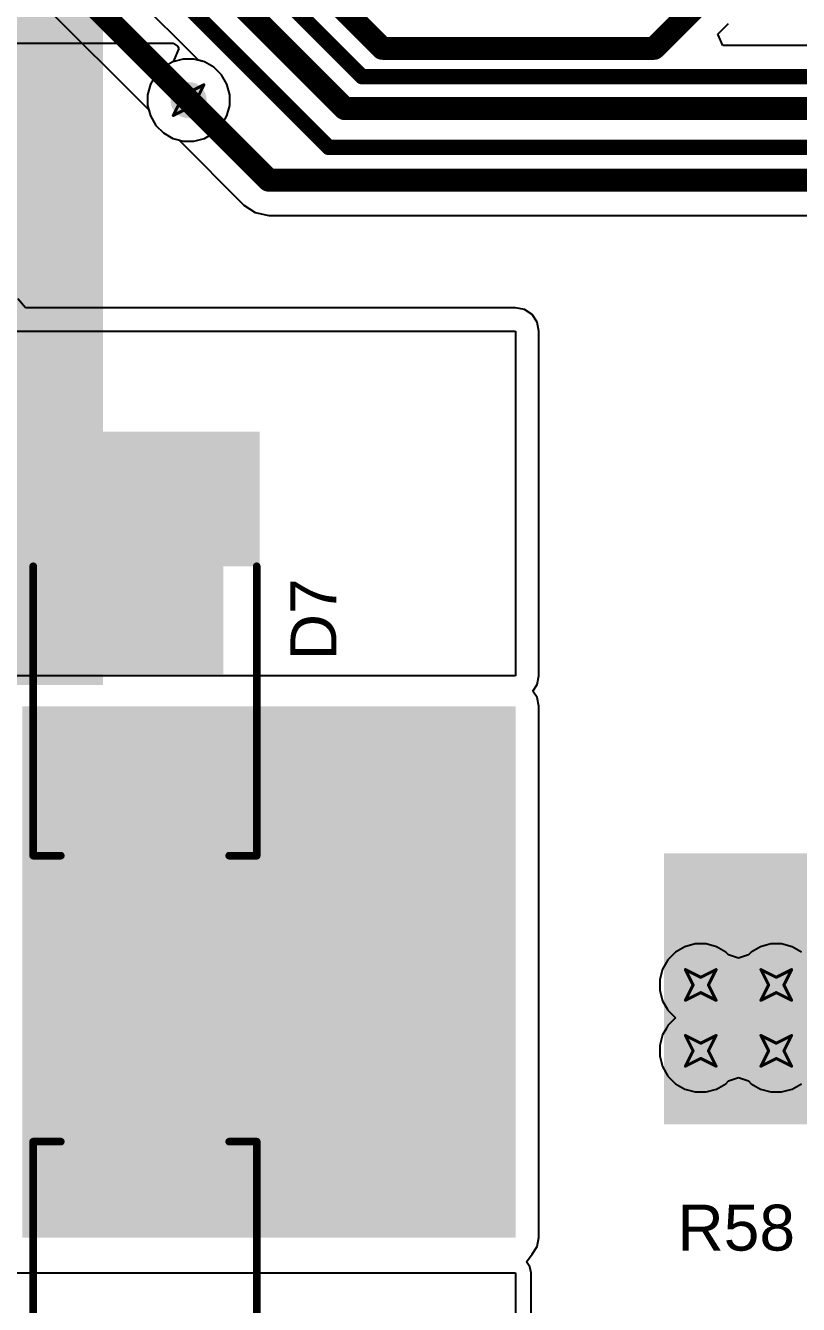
# Model space of a CAD drawing. Header units: inches. Extents: x -36 to 349, y -11 to 240.
# Drawn here: x 141.21 to 154.03, y 23.12 to 44.34 of the extents above; entities that cross this region are included whole.
import ezdxf

# ---------------------------------------------------------------- set-up
doc = ezdxf.new("R2010")
doc.units = ezdxf.units.IN
for name, color, linetype in [('Bottom Layer', 5, 'Continuous'), ('Drill Drawing', 1, 'Continuous'), ('Layer 1', 16, 'Continuous'), ('Layer 2', 76, 'Continuous'), ('Top Layer', 1, 'Continuous'), ('Top Overlay', 2, 'Continuous'), ('Top Paste', 8, 'Continuous'), ('Top Solder', 216, 'Continuous'), ('Via Holes', 16, 'Continuous')]:
    doc.layers.add(name, color=color, linetype=linetype)
doc.styles.add('Arial', font='', dxfattribs={"height": 0.2})
doc.styles.get('Arial').set_extended_font_data('Arial')

# ---------------------------------------------------------------- blocks, each defined once
blk = doc.blocks.new('SMB__132')
at = {"layer": 'Top Layer'}
for points in [[(-3.7, -1.2), (-3.7, 1.2), (-0.9, 1.2), (-0.9, -1.2)], [(0.9, -1.2), (0.9, 1.2), (3.7, 1.2), (3.7, -1.2)]]:
    blk.add_hatch(color=1, dxfattribs=at).paths.add_polyline_path(points)
at = {"layer": 'Top Overlay'}
for points in [[(2.591, 1.245), (4.826, 1.245), (4.826, 1.905), (2.591, 1.905)], [(3.734, -1.651), (4.826, -1.651), (4.826, 1.346), (3.734, 1.346)], [(2.591, -1.905), (4.826, -1.905), (4.826, -1.245), (2.591, -1.245)]]:
    blk.add_hatch(color=2, dxfattribs=at).paths.add_polyline_path(points)
at = {"layer": 'Top Paste'}
for points in [[(-3.7, -1.2), (-3.7, 1.2), (-0.9, 1.2), (-0.9, -1.2)], [(0.9, -1.2), (0.9, 1.2), (3.7, 1.2), (3.7, -1.2)]]:
    blk.add_hatch(color=8, dxfattribs=at).paths.add_polyline_path(points)
at = {"layer": 'Top Solder'}
for points in [[(-3.802, -1.302), (-3.802, 1.302), (-0.798, 1.302), (-0.798, -1.302)], [(0.798, -1.302), (0.798, 1.302), (3.802, 1.302), (3.802, -1.302)]]:
    blk.add_hatch(color=216, dxfattribs=at).paths.add_polyline_path(points)
at = {"layer": 'Top Overlay'}
for points in [[(-2.21, 1.397, 0.127, 0.127, 0), (-2.21, 1.854, 0.127, 0.127, 0)], [(2.591, 1.854, 0.127, 0.127, 0), (-2.21, 1.854, 0.127, 0.127, 0)], [(-2.21, -1.854, 0.127, 0.127, 0), (-2.21, -1.397, 0.127, 0.127, 0)], [(2.591, -1.854, 0.127, 0.127, 0), (-2.21, -1.854, 0.127, 0.127, 0)]]:
    blk.add_lwpolyline(points, format="xyseb", dxfattribs=at)
for points in [[(-2.242, 1.854, 0.0635, 0.0635, 1), (-2.178, 1.854, 0.0635, 0.0635, 1)], [(-2.242, 1.854, 0.0635, 0.0635, 1), (-2.178, 1.854, 0.0635, 0.0635, 1)], [(2.559, 1.854, 0.0635, 0.0635, 1), (2.623, 1.854, 0.0635, 0.0635, 1)], [(-2.242, 1.397, 0.0635, 0.0635, 1), (-2.178, 1.397, 0.0635, 0.0635, 1)], [(-2.242, -1.397, 0.0635, 0.0635, 1), (-2.178, -1.397, 0.0635, 0.0635, 1)], [(-2.242, -1.854, 0.0635, 0.0635, 1), (-2.178, -1.854, 0.0635, 0.0635, 1)], [(-2.242, -1.854, 0.0635, 0.0635, 1), (-2.178, -1.854, 0.0635, 0.0635, 1)], [(2.559, -1.854, 0.0635, 0.0635, 1), (2.623, -1.854, 0.0635, 0.0635, 1)]]:
    blk.add_lwpolyline(points, format="xyseb", close=True, dxfattribs=at)
blk = doc.blocks.new('SMB__392')
at = {"layer": 'Top Layer'}
for points in [[(-3.7, -1.2), (-3.7, 1.2), (-0.9, 1.2), (-0.9, -1.2)], [(0.9, -1.2), (0.9, 1.2), (3.7, 1.2), (3.7, -1.2)]]:
    blk.add_hatch(color=1, dxfattribs=at).paths.add_polyline_path(points)
at = {"layer": 'Top Overlay'}
for points in [[(2.591, 1.245), (4.826, 1.245), (4.826, 1.905), (2.591, 1.905)], [(3.734, -1.651), (4.826, -1.651), (4.826, 1.346), (3.734, 1.346)], [(2.591, -1.905), (4.826, -1.905), (4.826, -1.245), (2.591, -1.245)]]:
    blk.add_hatch(color=2, dxfattribs=at).paths.add_polyline_path(points)
at = {"layer": 'Top Paste'}
for points in [[(-3.7, -1.2), (-3.7, 1.2), (-0.9, 1.2), (-0.9, -1.2)], [(0.9, -1.2), (0.9, 1.2), (3.7, 1.2), (3.7, -1.2)]]:
    blk.add_hatch(color=8, dxfattribs=at).paths.add_polyline_path(points)
at = {"layer": 'Top Solder'}
for points in [[(-3.802, -1.302), (-3.802, 1.302), (-0.798, 1.302), (-0.798, -1.302)], [(0.798, -1.302), (0.798, 1.302), (3.802, 1.302), (3.802, -1.302)]]:
    blk.add_hatch(color=216, dxfattribs=at).paths.add_polyline_path(points)
at = {"layer": 'Top Overlay'}
for points in [[(-2.21, 1.854, 0.127, 0.127, 0), (-2.21, 1.397, 0.127, 0.127, 0)], [(-2.21, 1.854, 0.127, 0.127, 0), (2.591, 1.854, 0.127, 0.127, 0)], [(-2.21, -1.397, 0.127, 0.127, 0), (-2.21, -1.854, 0.127, 0.127, 0)], [(-2.21, -1.854, 0.127, 0.127, 0), (2.591, -1.854, 0.127, 0.127, 0)]]:
    blk.add_lwpolyline(points, format="xyseb", dxfattribs=at)
for points in [[(-2.242, 1.854, 0.0635, 0.0635, 1), (-2.178, 1.854, 0.0635, 0.0635, 1)], [(-2.242, 1.854, 0.0635, 0.0635, 1), (-2.178, 1.854, 0.0635, 0.0635, 1)], [(2.559, 1.854, 0.0635, 0.0635, 1), (2.623, 1.854, 0.0635, 0.0635, 1)], [(-2.242, 1.397, 0.0635, 0.0635, 1), (-2.178, 1.397, 0.0635, 0.0635, 1)], [(-2.242, -1.397, 0.0635, 0.0635, 1), (-2.178, -1.397, 0.0635, 0.0635, 1)], [(-2.242, -1.854, 0.0635, 0.0635, 1), (-2.178, -1.854, 0.0635, 0.0635, 1)], [(-2.242, -1.854, 0.0635, 0.0635, 1), (-2.178, -1.854, 0.0635, 0.0635, 1)], [(2.559, -1.854, 0.0635, 0.0635, 1), (2.623, -1.854, 0.0635, 0.0635, 1)]]:
    blk.add_lwpolyline(points, format="xyseb", close=True, dxfattribs=at)

msp = doc.modelspace()

# ---------------------------------------------------------------- hatches: boundary and pattern name
at = {"layer": 'Bottom Layer'}
h = msp.add_hatch(color=5, dxfattribs=at)
edge = h.paths.add_edge_path()
edge.add_arc((143.913, 43.101), 0.3, 0, 360)
h = msp.add_hatch(color=5, dxfattribs=at)
edge = h.paths.add_edge_path()
edge.add_arc((152.409, 28.423), 0.3, 0, 360)
h = msp.add_hatch(color=5, dxfattribs=at)
edge = h.paths.add_edge_path()
edge.add_arc((153.662, 28.423), 0.3, 0, 360)
h = msp.add_hatch(color=5, dxfattribs=at)
edge = h.paths.add_edge_path()
edge.add_arc((152.409, 27.33), 0.3, 0, 360)
h = msp.add_hatch(color=5, dxfattribs=at)
edge = h.paths.add_edge_path()
edge.add_arc((153.662, 27.33), 0.3, 0, 360)
at = {"layer": 'Layer 1'}
for points in [[(131.086, 33.401), (142.494, 33.401), (142.494, 45.276), (131.086, 45.276)], [(131.699, 39.25), (141.732, 39.25), (141.732, 41.122), (131.699, 41.122)]]:
    msp.add_hatch(color=16, dxfattribs=at).paths.add_polyline_path(points)
h = msp.add_hatch(color=16, dxfattribs=at)
edge = h.paths.add_edge_path()
edge.add_arc((143.913, 43.101), 0.3, 0, 360)
h = msp.add_hatch(color=16, dxfattribs=at)
edge = h.paths.add_edge_path()
edge.add_arc((152.409, 28.423), 0.3, 0, 360)
h = msp.add_hatch(color=16, dxfattribs=at)
edge = h.paths.add_edge_path()
edge.add_arc((153.662, 28.423), 0.3, 0, 360)
h = msp.add_hatch(color=16, dxfattribs=at)
edge = h.paths.add_edge_path()
edge.add_arc((152.409, 27.33), 0.3, 0, 360)
h = msp.add_hatch(color=16, dxfattribs=at)
edge = h.paths.add_edge_path()
edge.add_arc((153.662, 27.33), 0.3, 0, 360)
at = {"layer": 'Layer 2'}
h = msp.add_hatch(color=76, dxfattribs=at)
edge = h.paths.add_edge_path()
edge.add_arc((143.913, 43.101), 0.3, 0, 360)
h = msp.add_hatch(color=76, dxfattribs=at)
edge = h.paths.add_edge_path()
edge.add_arc((152.409, 28.423), 0.3, 0, 360)
h = msp.add_hatch(color=76, dxfattribs=at)
edge = h.paths.add_edge_path()
edge.add_arc((153.662, 28.423), 0.3, 0, 360)
h = msp.add_hatch(color=76, dxfattribs=at)
edge = h.paths.add_edge_path()
edge.add_arc((152.409, 27.33), 0.3, 0, 360)
h = msp.add_hatch(color=76, dxfattribs=at)
edge = h.paths.add_edge_path()
edge.add_arc((153.662, 27.33), 0.3, 0, 360)
at = {"layer": 'Top Layer'}
h = msp.add_hatch(color=1, dxfattribs=at)
edge = h.paths.add_edge_path()
edge.add_arc((143.913, 43.101), 0.3, 0, 360)
for points in [[(141.157, 24.232), (149.336, 24.232), (149.336, 33.045), (141.157, 33.045)], [(151.799, 26.109), (157.591, 26.109), (157.591, 30.605), (151.799, 30.605)]]:
    msp.add_hatch(color=1, dxfattribs=at).paths.add_polyline_path(points)
h = msp.add_hatch(color=1, dxfattribs=at)
edge = h.paths.add_edge_path()
edge.add_arc((152.409, 28.423), 0.3, 0, 360)
h = msp.add_hatch(color=1, dxfattribs=at)
edge = h.paths.add_edge_path()
edge.add_arc((153.662, 28.423), 0.3, 0, 360)
h = msp.add_hatch(color=1, dxfattribs=at)
edge = h.paths.add_edge_path()
edge.add_arc((152.409, 27.33), 0.3, 0, 360)
h = msp.add_hatch(color=1, dxfattribs=at)
edge = h.paths.add_edge_path()
edge.add_arc((153.662, 27.33), 0.3, 0, 360)
at = {"layer": 'Via Holes'}
h = msp.add_hatch(color=7, dxfattribs=at)
edge = h.paths.add_edge_path()
edge.add_arc((143.913, 43.101), 0.15, 0, 360)
h = msp.add_hatch(color=7, dxfattribs=at)
edge = h.paths.add_edge_path()
edge.add_arc((152.409, 28.423), 0.15, 0, 360)
h = msp.add_hatch(color=7, dxfattribs=at)
edge = h.paths.add_edge_path()
edge.add_arc((153.662, 28.423), 0.15, 0, 360)
h = msp.add_hatch(color=7, dxfattribs=at)
edge = h.paths.add_edge_path()
edge.add_arc((152.409, 27.33), 0.15, 0, 360)
h = msp.add_hatch(color=7, dxfattribs=at)
edge = h.paths.add_edge_path()
edge.add_arc((153.662, 27.33), 0.15, 0, 360)

# ---------------------------------------------------------------- linework, layer by layer
at = {"layer": 'Bottom Layer'}
for p, q in [((144.075, 43.763), (142.554, 45.284)), ((141.497, 44.693), (143.251, 42.939)), ((144.175, 43.736), (144.075, 43.763)), ((144.331, 43.646), (144.175, 43.736)), ((144.458, 43.519), (144.331, 43.646)), ((144.547, 43.364), (144.458, 43.519)), ((144.594, 43.191), (144.547, 43.364)), ((144.594, 43.012), (144.594, 43.191)), ((143.251, 42.939), (143.278, 42.838)), ((144.547, 42.838), (144.594, 43.012)), ((143.278, 42.838), (143.368, 42.683)), ((143.368, 42.683), (143.494, 42.556)), ((144.331, 42.556), (144.458, 42.683)), ((144.458, 42.683), (144.547, 42.838)), ((143.494, 42.556), (143.65, 42.467)), ((143.65, 42.467), (143.823, 42.42)), ((144.002, 42.42), (144.175, 42.467)), ((144.175, 42.467), (144.331, 42.556)), ((143.823, 42.42), (144.002, 42.42))]:
    msp.add_line(p, q, dxfattribs=at)
msp.add_lwpolyline([(141.738, 45.276, 0.381, 0.381, 0), (143.913, 43.101, 0.381, 0.381, 0)], format="xyseb", dxfattribs=at)
msp.add_lwpolyline([(143.817, 43.101, 0.191, 0.191, 1), (144.008, 43.101, 0.191, 0.191, 1)], format="xyseb", close=True, dxfattribs=at)
at = {"layer": 'Drill Drawing'}
for points in [[(143.659, 43.355, 0.0508, 0.0508, 0), (143.913, 43.228, 0.0508, 0.0508, 0)], [(143.659, 43.355, 0.0508, 0.0508, 0), (143.786, 43.101, 0.0508, 0.0508, 0)], [(143.913, 43.228, 0.0508, 0.0508, 0), (144.167, 43.355, 0.0508, 0.0508, 0)], [(144.04, 43.101, 0.0508, 0.0508, 0), (144.167, 43.355, 0.0508, 0.0508, 0)], [(143.659, 42.847, 0.0508, 0.0508, 0), (143.786, 43.101, 0.0508, 0.0508, 0)], [(144.04, 43.101, 0.0508, 0.0508, 0), (144.167, 42.847, 0.0508, 0.0508, 0)], [(143.659, 42.847, 0.0508, 0.0508, 0), (143.913, 42.974, 0.0508, 0.0508, 0)], [(143.913, 42.974, 0.0508, 0.0508, 0), (144.167, 42.847, 0.0508, 0.0508, 0)], [(152.155, 28.677, 0.0508, 0.0508, 0), (152.409, 28.55, 0.0508, 0.0508, 0)], [(152.155, 28.677, 0.0508, 0.0508, 0), (152.282, 28.423, 0.0508, 0.0508, 0)], [(152.409, 28.55, 0.0508, 0.0508, 0), (152.663, 28.677, 0.0508, 0.0508, 0)], [(152.536, 28.423, 0.0508, 0.0508, 0), (152.663, 28.677, 0.0508, 0.0508, 0)], [(153.408, 28.677, 0.0508, 0.0508, 0), (153.662, 28.55, 0.0508, 0.0508, 0)], [(153.408, 28.677, 0.0508, 0.0508, 0), (153.535, 28.423, 0.0508, 0.0508, 0)], [(153.662, 28.55, 0.0508, 0.0508, 0), (153.916, 28.677, 0.0508, 0.0508, 0)], [(153.789, 28.423, 0.0508, 0.0508, 0), (153.916, 28.677, 0.0508, 0.0508, 0)], [(152.155, 28.169, 0.0508, 0.0508, 0), (152.282, 28.423, 0.0508, 0.0508, 0)], [(152.536, 28.423, 0.0508, 0.0508, 0), (152.663, 28.169, 0.0508, 0.0508, 0)], [(153.408, 28.169, 0.0508, 0.0508, 0), (153.535, 28.423, 0.0508, 0.0508, 0)], [(153.789, 28.423, 0.0508, 0.0508, 0), (153.916, 28.169, 0.0508, 0.0508, 0)], [(152.155, 28.169, 0.0508, 0.0508, 0), (152.409, 28.296, 0.0508, 0.0508, 0)], [(152.409, 28.296, 0.0508, 0.0508, 0), (152.663, 28.169, 0.0508, 0.0508, 0)], [(153.408, 28.169, 0.0508, 0.0508, 0), (153.662, 28.296, 0.0508, 0.0508, 0)], [(153.662, 28.296, 0.0508, 0.0508, 0), (153.916, 28.169, 0.0508, 0.0508, 0)], [(152.155, 27.584, 0.0508, 0.0508, 0), (152.409, 27.457, 0.0508, 0.0508, 0)], [(152.155, 27.584, 0.0508, 0.0508, 0), (152.282, 27.33, 0.0508, 0.0508, 0)], [(152.409, 27.457, 0.0508, 0.0508, 0), (152.663, 27.584, 0.0508, 0.0508, 0)], [(152.536, 27.33, 0.0508, 0.0508, 0), (152.663, 27.584, 0.0508, 0.0508, 0)], [(153.408, 27.584, 0.0508, 0.0508, 0), (153.662, 27.457, 0.0508, 0.0508, 0)], [(153.408, 27.584, 0.0508, 0.0508, 0), (153.535, 27.33, 0.0508, 0.0508, 0)], [(153.662, 27.457, 0.0508, 0.0508, 0), (153.916, 27.584, 0.0508, 0.0508, 0)], [(153.789, 27.33, 0.0508, 0.0508, 0), (153.916, 27.584, 0.0508, 0.0508, 0)], [(152.155, 27.076, 0.0508, 0.0508, 0), (152.282, 27.33, 0.0508, 0.0508, 0)], [(152.155, 27.076, 0.0508, 0.0508, 0), (152.409, 27.203, 0.0508, 0.0508, 0)], [(152.409, 27.203, 0.0508, 0.0508, 0), (152.663, 27.076, 0.0508, 0.0508, 0)], [(152.536, 27.33, 0.0508, 0.0508, 0), (152.663, 27.076, 0.0508, 0.0508, 0)], [(153.408, 27.076, 0.0508, 0.0508, 0), (153.535, 27.33, 0.0508, 0.0508, 0)], [(153.408, 27.076, 0.0508, 0.0508, 0), (153.662, 27.203, 0.0508, 0.0508, 0)], [(153.662, 27.203, 0.0508, 0.0508, 0), (153.916, 27.076, 0.0508, 0.0508, 0)], [(153.789, 27.33, 0.0508, 0.0508, 0), (153.916, 27.076, 0.0508, 0.0508, 0)]]:
    msp.add_lwpolyline(points, format="xyseb", dxfattribs=at)
for points in [[(143.646, 43.355, 0.0254, 0.0254, 1), (143.671, 43.355, 0.0254, 0.0254, 1)], [(143.646, 43.355, 0.0254, 0.0254, 1), (143.671, 43.355, 0.0254, 0.0254, 1)], [(144.154, 43.355, 0.0254, 0.0254, 1), (144.179, 43.355, 0.0254, 0.0254, 1)], [(144.154, 43.355, 0.0254, 0.0254, 1), (144.179, 43.355, 0.0254, 0.0254, 1)], [(143.773, 43.101, 0.0254, 0.0254, 1), (143.798, 43.101, 0.0254, 0.0254, 1)], [(143.773, 43.101, 0.0254, 0.0254, 1), (143.798, 43.101, 0.0254, 0.0254, 1)], [(143.9, 43.228, 0.0254, 0.0254, 1), (143.925, 43.228, 0.0254, 0.0254, 1)], [(143.9, 43.228, 0.0254, 0.0254, 1), (143.925, 43.228, 0.0254, 0.0254, 1)], [(144.027, 43.101, 0.0254, 0.0254, 1), (144.052, 43.101, 0.0254, 0.0254, 1)], [(144.027, 43.101, 0.0254, 0.0254, 1), (144.052, 43.101, 0.0254, 0.0254, 1)], [(143.646, 42.847, 0.0254, 0.0254, 1), (143.671, 42.847, 0.0254, 0.0254, 1)], [(143.646, 42.847, 0.0254, 0.0254, 1), (143.671, 42.847, 0.0254, 0.0254, 1)], [(143.9, 42.974, 0.0254, 0.0254, 1), (143.925, 42.974, 0.0254, 0.0254, 1)], [(143.9, 42.974, 0.0254, 0.0254, 1), (143.925, 42.974, 0.0254, 0.0254, 1)], [(144.154, 42.847, 0.0254, 0.0254, 1), (144.179, 42.847, 0.0254, 0.0254, 1)], [(144.154, 42.847, 0.0254, 0.0254, 1), (144.179, 42.847, 0.0254, 0.0254, 1)], [(152.142, 28.677, 0.0254, 0.0254, 1), (152.168, 28.677, 0.0254, 0.0254, 1)], [(152.142, 28.677, 0.0254, 0.0254, 1), (152.168, 28.677, 0.0254, 0.0254, 1)], [(152.65, 28.677, 0.0254, 0.0254, 1), (152.676, 28.677, 0.0254, 0.0254, 1)], [(152.65, 28.677, 0.0254, 0.0254, 1), (152.676, 28.677, 0.0254, 0.0254, 1)], [(153.395, 28.677, 0.0254, 0.0254, 1), (153.42, 28.677, 0.0254, 0.0254, 1)], [(153.395, 28.677, 0.0254, 0.0254, 1), (153.42, 28.677, 0.0254, 0.0254, 1)], [(153.903, 28.677, 0.0254, 0.0254, 1), (153.928, 28.677, 0.0254, 0.0254, 1)], [(153.903, 28.677, 0.0254, 0.0254, 1), (153.928, 28.677, 0.0254, 0.0254, 1)], [(152.269, 28.423, 0.0254, 0.0254, 1), (152.295, 28.423, 0.0254, 0.0254, 1)], [(152.269, 28.423, 0.0254, 0.0254, 1), (152.295, 28.423, 0.0254, 0.0254, 1)], [(152.396, 28.55, 0.0254, 0.0254, 1), (152.422, 28.55, 0.0254, 0.0254, 1)], [(152.396, 28.55, 0.0254, 0.0254, 1), (152.422, 28.55, 0.0254, 0.0254, 1)], [(152.523, 28.423, 0.0254, 0.0254, 1), (152.549, 28.423, 0.0254, 0.0254, 1)], [(152.523, 28.423, 0.0254, 0.0254, 1), (152.549, 28.423, 0.0254, 0.0254, 1)], [(153.522, 28.423, 0.0254, 0.0254, 1), (153.547, 28.423, 0.0254, 0.0254, 1)], [(153.522, 28.423, 0.0254, 0.0254, 1), (153.547, 28.423, 0.0254, 0.0254, 1)], [(153.649, 28.55, 0.0254, 0.0254, 1), (153.674, 28.55, 0.0254, 0.0254, 1)], [(153.649, 28.55, 0.0254, 0.0254, 1), (153.674, 28.55, 0.0254, 0.0254, 1)], [(153.776, 28.423, 0.0254, 0.0254, 1), (153.801, 28.423, 0.0254, 0.0254, 1)], [(153.776, 28.423, 0.0254, 0.0254, 1), (153.801, 28.423, 0.0254, 0.0254, 1)], [(152.396, 28.296, 0.0254, 0.0254, 1), (152.422, 28.296, 0.0254, 0.0254, 1)], [(152.396, 28.296, 0.0254, 0.0254, 1), (152.422, 28.296, 0.0254, 0.0254, 1)], [(153.649, 28.296, 0.0254, 0.0254, 1), (153.674, 28.296, 0.0254, 0.0254, 1)], [(153.649, 28.296, 0.0254, 0.0254, 1), (153.674, 28.296, 0.0254, 0.0254, 1)], [(152.142, 28.169, 0.0254, 0.0254, 1), (152.168, 28.169, 0.0254, 0.0254, 1)], [(152.142, 28.169, 0.0254, 0.0254, 1), (152.168, 28.169, 0.0254, 0.0254, 1)], [(152.65, 28.169, 0.0254, 0.0254, 1), (152.676, 28.169, 0.0254, 0.0254, 1)], [(152.65, 28.169, 0.0254, 0.0254, 1), (152.676, 28.169, 0.0254, 0.0254, 1)], [(153.395, 28.169, 0.0254, 0.0254, 1), (153.42, 28.169, 0.0254, 0.0254, 1)], [(153.395, 28.169, 0.0254, 0.0254, 1), (153.42, 28.169, 0.0254, 0.0254, 1)], [(153.903, 28.169, 0.0254, 0.0254, 1), (153.928, 28.169, 0.0254, 0.0254, 1)], [(153.903, 28.169, 0.0254, 0.0254, 1), (153.928, 28.169, 0.0254, 0.0254, 1)], [(152.142, 27.584, 0.0254, 0.0254, 1), (152.168, 27.584, 0.0254, 0.0254, 1)], [(152.142, 27.584, 0.0254, 0.0254, 1), (152.168, 27.584, 0.0254, 0.0254, 1)], [(152.65, 27.584, 0.0254, 0.0254, 1), (152.676, 27.584, 0.0254, 0.0254, 1)], [(152.65, 27.584, 0.0254, 0.0254, 1), (152.676, 27.584, 0.0254, 0.0254, 1)], [(153.395, 27.584, 0.0254, 0.0254, 1), (153.42, 27.584, 0.0254, 0.0254, 1)], [(153.395, 27.584, 0.0254, 0.0254, 1), (153.42, 27.584, 0.0254, 0.0254, 1)], [(153.903, 27.584, 0.0254, 0.0254, 1), (153.928, 27.584, 0.0254, 0.0254, 1)], [(153.903, 27.584, 0.0254, 0.0254, 1), (153.928, 27.584, 0.0254, 0.0254, 1)], [(152.396, 27.457, 0.0254, 0.0254, 1), (152.422, 27.457, 0.0254, 0.0254, 1)], [(152.396, 27.457, 0.0254, 0.0254, 1), (152.422, 27.457, 0.0254, 0.0254, 1)], [(153.649, 27.457, 0.0254, 0.0254, 1), (153.674, 27.457, 0.0254, 0.0254, 1)], [(153.649, 27.457, 0.0254, 0.0254, 1), (153.674, 27.457, 0.0254, 0.0254, 1)], [(152.269, 27.33, 0.0254, 0.0254, 1), (152.295, 27.33, 0.0254, 0.0254, 1)], [(152.269, 27.33, 0.0254, 0.0254, 1), (152.295, 27.33, 0.0254, 0.0254, 1)], [(152.396, 27.203, 0.0254, 0.0254, 1), (152.422, 27.203, 0.0254, 0.0254, 1)], [(152.396, 27.203, 0.0254, 0.0254, 1), (152.422, 27.203, 0.0254, 0.0254, 1)], [(152.523, 27.33, 0.0254, 0.0254, 1), (152.549, 27.33, 0.0254, 0.0254, 1)], [(152.523, 27.33, 0.0254, 0.0254, 1), (152.549, 27.33, 0.0254, 0.0254, 1)], [(153.522, 27.33, 0.0254, 0.0254, 1), (153.547, 27.33, 0.0254, 0.0254, 1)], [(153.522, 27.33, 0.0254, 0.0254, 1), (153.547, 27.33, 0.0254, 0.0254, 1)], [(153.649, 27.203, 0.0254, 0.0254, 1), (153.674, 27.203, 0.0254, 0.0254, 1)], [(153.649, 27.203, 0.0254, 0.0254, 1), (153.674, 27.203, 0.0254, 0.0254, 1)], [(153.776, 27.33, 0.0254, 0.0254, 1), (153.801, 27.33, 0.0254, 0.0254, 1)], [(153.776, 27.33, 0.0254, 0.0254, 1), (153.801, 27.33, 0.0254, 0.0254, 1)], [(152.142, 27.076, 0.0254, 0.0254, 1), (152.168, 27.076, 0.0254, 0.0254, 1)], [(152.142, 27.076, 0.0254, 0.0254, 1), (152.168, 27.076, 0.0254, 0.0254, 1)], [(152.65, 27.076, 0.0254, 0.0254, 1), (152.676, 27.076, 0.0254, 0.0254, 1)], [(152.65, 27.076, 0.0254, 0.0254, 1), (152.676, 27.076, 0.0254, 0.0254, 1)], [(153.395, 27.076, 0.0254, 0.0254, 1), (153.42, 27.076, 0.0254, 0.0254, 1)], [(153.395, 27.076, 0.0254, 0.0254, 1), (153.42, 27.076, 0.0254, 0.0254, 1)], [(153.903, 27.076, 0.0254, 0.0254, 1), (153.928, 27.076, 0.0254, 0.0254, 1)], [(153.903, 27.076, 0.0254, 0.0254, 1), (153.928, 27.076, 0.0254, 0.0254, 1)]]:
    msp.add_lwpolyline(points, format="xyseb", close=True, dxfattribs=at)
at = {"layer": 'Layer 1'}
for p, q in [((143.65, 43.736), (143.494, 43.646)), ((143.823, 43.782), (143.65, 43.736)), ((144.002, 43.782), (143.823, 43.782)), ((144.175, 43.736), (144.002, 43.782)), ((144.331, 43.646), (144.175, 43.736)), ((143.368, 43.519), (143.278, 43.364)), ((143.494, 43.646), (143.368, 43.519)), ((144.458, 43.519), (144.331, 43.646)), ((144.547, 43.364), (144.458, 43.519)), ((143.278, 43.364), (143.232, 43.191)), ((144.594, 43.191), (144.547, 43.364)), ((143.232, 43.191), (143.232, 43.012)), ((144.594, 43.012), (144.594, 43.191)), ((143.232, 43.012), (143.278, 42.838)), ((144.547, 42.838), (144.594, 43.012)), ((143.278, 42.838), (143.368, 42.683)), ((143.368, 42.683), (143.494, 42.556)), ((144.331, 42.556), (144.458, 42.683)), ((144.458, 42.683), (144.547, 42.838)), ((143.494, 42.556), (143.65, 42.467)), ((143.65, 42.467), (143.823, 42.42)), ((144.002, 42.42), (144.175, 42.467)), ((144.175, 42.467), (144.331, 42.556)), ((143.823, 42.42), (144.002, 42.42))]:
    msp.add_line(p, q, dxfattribs=at)
at = {"layer": 'Layer 2'}
for p, q in [((143.65, 43.736), (143.494, 43.646)), ((143.823, 43.782), (143.65, 43.736)), ((144.002, 43.782), (143.823, 43.782)), ((144.175, 43.736), (144.002, 43.782)), ((144.331, 43.646), (144.175, 43.736)), ((143.368, 43.519), (143.278, 43.364)), ((143.494, 43.646), (143.368, 43.519)), ((144.458, 43.519), (144.331, 43.646)), ((144.547, 43.364), (144.458, 43.519)), ((143.278, 43.364), (143.232, 43.191)), ((144.594, 43.191), (144.547, 43.364)), ((143.232, 43.191), (143.232, 43.012)), ((144.594, 43.012), (144.594, 43.191)), ((143.232, 43.012), (143.278, 42.838)), ((144.547, 42.838), (144.594, 43.012)), ((143.278, 42.838), (143.368, 42.683)), ((143.368, 42.683), (143.494, 42.556)), ((144.331, 42.556), (144.458, 42.683)), ((144.458, 42.683), (144.547, 42.838)), ((143.494, 42.556), (143.65, 42.467)), ((143.65, 42.467), (143.823, 42.42)), ((144.002, 42.42), (144.175, 42.467)), ((144.175, 42.467), (144.331, 42.556)), ((143.823, 42.42), (144.002, 42.42)), ((152.319, 29.104), (152.146, 29.057)), ((152.499, 29.104), (152.319, 29.104)), ((152.672, 29.057), (152.499, 29.104)), ((153.572, 29.104), (153.399, 29.057)), ((153.751, 29.104), (153.572, 29.104)), ((153.924, 29.057), (153.751, 29.104)), ((151.991, 28.968), (151.864, 28.841)), ((152.146, 29.057), (151.991, 28.968)), ((152.827, 28.968), (152.672, 29.057)), ((152.871, 28.924), (152.827, 28.968)), ((153.035, 28.868), (152.871, 28.924)), ((153.199, 28.924), (153.035, 28.868)), ((153.243, 28.968), (153.199, 28.924)), ((153.399, 29.057), (153.243, 28.968)), ((154.08, 28.968), (153.924, 29.057)), ((151.774, 28.685), (151.728, 28.512)), ((151.864, 28.841), (151.774, 28.685)), ((151.728, 28.512), (151.728, 28.333)), ((151.728, 28.333), (151.774, 28.16)), ((151.774, 28.16), (151.834, 28.056)), ((151.834, 28.056), (151.864, 28.004)), ((151.864, 28.004), (151.864, 28.004)), ((151.864, 28.004), (151.99, 27.877)), ((151.99, 27.877), (151.864, 27.749)), ((151.774, 27.593), (151.728, 27.42)), ((151.834, 27.697), (151.774, 27.593)), ((151.864, 27.749), (151.834, 27.697)), ((151.864, 27.749), (151.864, 27.749)), ((151.728, 27.42), (151.728, 27.241)), ((151.728, 27.241), (151.774, 27.068)), ((151.774, 27.068), (151.864, 26.912)), ((151.864, 26.912), (151.991, 26.785)), ((151.991, 26.785), (152.146, 26.696)), ((152.672, 26.696), (152.827, 26.785)), ((152.827, 26.785), (152.871, 26.83)), ((152.871, 26.83), (153.035, 26.885)), ((153.035, 26.885), (153.199, 26.83)), ((153.199, 26.83), (153.243, 26.785)), ((153.243, 26.785), (153.399, 26.696)), ((153.924, 26.696), (154.08, 26.785)), ((152.146, 26.696), (152.319, 26.649)), ((152.319, 26.649), (152.499, 26.649)), ((152.499, 26.649), (152.672, 26.696)), ((153.399, 26.696), (153.572, 26.649)), ((153.572, 26.649), (153.751, 26.649)), ((153.751, 26.649), (153.924, 26.696))]:
    msp.add_line(p, q, dxfattribs=at)
at = {"layer": 'Top Layer'}
for p, q in [((152.695, 44.195), (152.872, 44.372)), ((152.773, 44.008), (152.695, 44.195)), ((138.867, 44.048), (143.657, 44.048)), ((143.748, 43.959), (143.655, 43.737)), ((143.657, 44.048), (143.727, 43.995)), ((143.727, 43.995), (143.748, 43.959)), ((154.239, 44.008), (152.773, 44.008)), ((143.65, 43.736), (143.494, 43.646)), ((143.655, 43.737), (143.65, 43.736)), ((143.368, 43.519), (143.278, 43.364)), ((143.494, 43.646), (143.368, 43.519)), ((143.278, 43.364), (143.232, 43.191)), ((143.232, 43.191), (143.232, 43.012)), ((143.232, 43.012), (143.278, 42.838)), ((143.278, 42.838), (143.368, 42.683)), ((143.368, 42.683), (143.494, 42.556)), ((143.494, 42.556), (143.65, 42.467)), ((143.65, 42.467), (143.75, 42.44)), ((143.75, 42.44), (144.829, 41.361)), ((144.829, 41.361), (145.018, 41.235)), ((145.018, 41.235), (145.241, 41.19)), ((145.241, 41.19), (157.041, 41.19)), ((141.209, 39.657), (141.081, 39.803)), ((149.336, 39.657), (141.209, 39.657)), ((149.484, 39.627), (149.336, 39.657)), ((149.61, 39.543), (149.484, 39.627)), ((149.694, 39.417), (149.61, 39.543)), ((141.01, 39.268), (149.336, 39.268)), ((149.336, 39.268), (149.336, 33.553)), ((149.724, 39.268), (149.694, 39.417)), ((149.724, 33.553), (149.724, 39.268)), ((149.336, 33.553), (119.999, 33.553)), ((149.694, 33.405), (149.724, 33.553)), ((149.624, 33.299), (149.694, 33.405)), ((149.694, 33.194), (149.624, 33.299)), ((149.724, 33.045), (149.694, 33.194)), ((149.724, 24.232), (149.724, 33.045)), ((149.694, 24.083), (149.724, 24.232)), ((149.61, 23.957), (149.694, 24.083)), ((149.519, 23.831), (149.61, 23.957)), ((149.575, 23.747), (149.519, 23.831)), ((140.547, 23.647), (149.336, 23.647)), ((149.336, 23.647), (149.336, 17.145)), ((149.595, 23.647), (149.575, 23.747)), ((149.595, 17.145), (149.595, 23.647))]:
    msp.add_line(p, q, dxfattribs=at)
for points in [[(144.224, 46.055, 0.254, 0.254, 0), (146.789, 43.49, 0.254, 0.254, 0)], [(144.188, 45.276, 0.381, 0.381, 0), (146.502, 42.961, 0.381, 0.381, 0)], [(146.11, 44.978, 0.381, 0.381, 0), (147.128, 43.96, 0.381, 0.381, 0)], [(151.635, 43.96, 0.381, 0.381, 0), (152.46, 44.784, 0.381, 0.381, 0)], [(143.988, 44.566, 0.254, 0.254, 0), (146.237, 42.316, 0.254, 0.254, 0)], [(147.128, 43.96, 0.381, 0.381, 0), (151.635, 43.96, 0.381, 0.381, 0)], [(146.789, 43.49, 0.254, 0.254, 0), (154.454, 43.49, 0.254, 0.254, 0)], [(143.914, 43.1, 0.381, 0.381, 0), (145.241, 41.773, 0.381, 0.381, 0)], [(146.502, 42.961, 0.381, 0.381, 0), (166.243, 42.961, 0.381, 0.381, 0)], [(146.237, 42.316, 0.254, 0.254, 0), (163.499, 42.316, 0.254, 0.254, 0)], [(145.241, 41.773, 0.381, 0.381, 0), (157.282, 41.773, 0.381, 0.381, 0)]]:
    msp.add_lwpolyline(points, format="xyseb", dxfattribs=at)
for points in [[(147.033, 43.96, 0.191, 0.191, 1), (147.223, 43.96, 0.191, 0.191, 1)], [(147.033, 43.96, 0.191, 0.191, 1), (147.223, 43.96, 0.191, 0.191, 1)], [(151.54, 43.96, 0.191, 0.191, 1), (151.73, 43.96, 0.191, 0.191, 1)], [(151.54, 43.96, 0.191, 0.191, 1), (151.73, 43.96, 0.191, 0.191, 1)], [(146.725, 43.49, 0.127, 0.127, 1), (146.852, 43.49, 0.127, 0.127, 1)], [(146.725, 43.49, 0.127, 0.127, 1), (146.852, 43.49, 0.127, 0.127, 1)], [(143.818, 43.1, 0.191, 0.191, 1), (144.009, 43.1, 0.191, 0.191, 1)], [(146.407, 42.961, 0.191, 0.191, 1), (146.597, 42.961, 0.191, 0.191, 1)], [(146.407, 42.961, 0.191, 0.191, 1), (146.597, 42.961, 0.191, 0.191, 1)], [(146.173, 42.316, 0.127, 0.127, 1), (146.3, 42.316, 0.127, 0.127, 1)], [(146.173, 42.316, 0.127, 0.127, 1), (146.3, 42.316, 0.127, 0.127, 1)], [(145.146, 41.773, 0.191, 0.191, 1), (145.336, 41.773, 0.191, 0.191, 1)], [(145.146, 41.773, 0.191, 0.191, 1), (145.336, 41.773, 0.191, 0.191, 1)]]:
    msp.add_lwpolyline(points, format="xyseb", close=True, dxfattribs=at)

# ---------------------------------------------------------------- block references
for name, p, rotation in [('SMB__392', (143.189, 32.777), 90), ('SMB__132', (143.189, 23.614), 270)]:
    msp.add_blockref(name, p, dxfattribs=dict(rotation=rotation))

# ---------------------------------------------------------------- texts
at = {"layer": 'Top Overlay', "style": 'Arial'}
msp.add_text('D7', height=0.762, rotation=90, dxfattribs=at).set_placement((146.364, 33.808))
msp.add_text('R58', height=0.762, dxfattribs=at).set_placement((152.021, 24.016))

doc.saveas('drawing.dxf')
